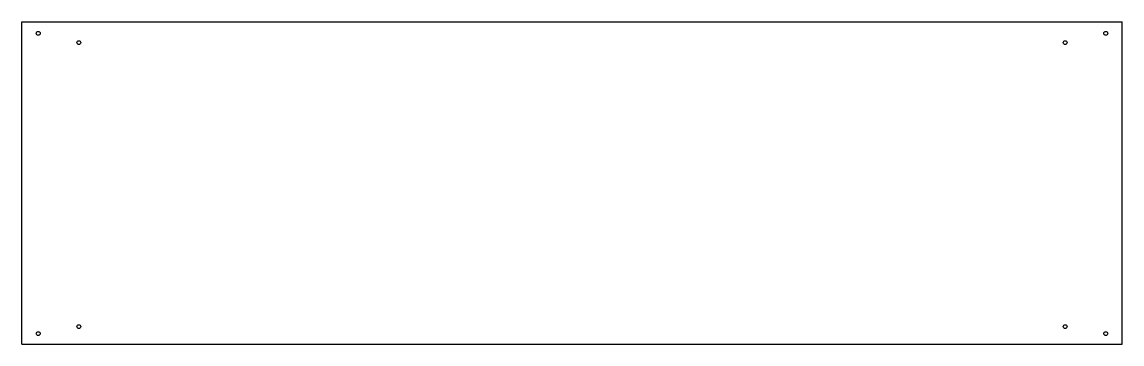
# Model space of a CAD drawing. Header units: millimetres. Extents: x 0 to 948, y 0 to 278.
import ezdxf

# ---------------------------------------------------------------- set-up
doc = ezdxf.new("R2010")
doc.units = ezdxf.units.MM

msp = doc.modelspace()

# ---------------------------------------------------------------- linework, layer by layer
for p, q in [((0, 0), (0, 277.8)), ((0, 277.8), (948, 277.8)), ((948, 0), (948, 277.8)), ((0, 0), (948, 0))]:
    msp.add_line(p, q)
for centre in [(14, 268), (934, 268), (49, 260), (899, 260), (14, 9), (49, 15), (899, 15), (934, 9)]:
    msp.add_circle(centre, 1.65)

doc.saveas('drawing.dxf')
